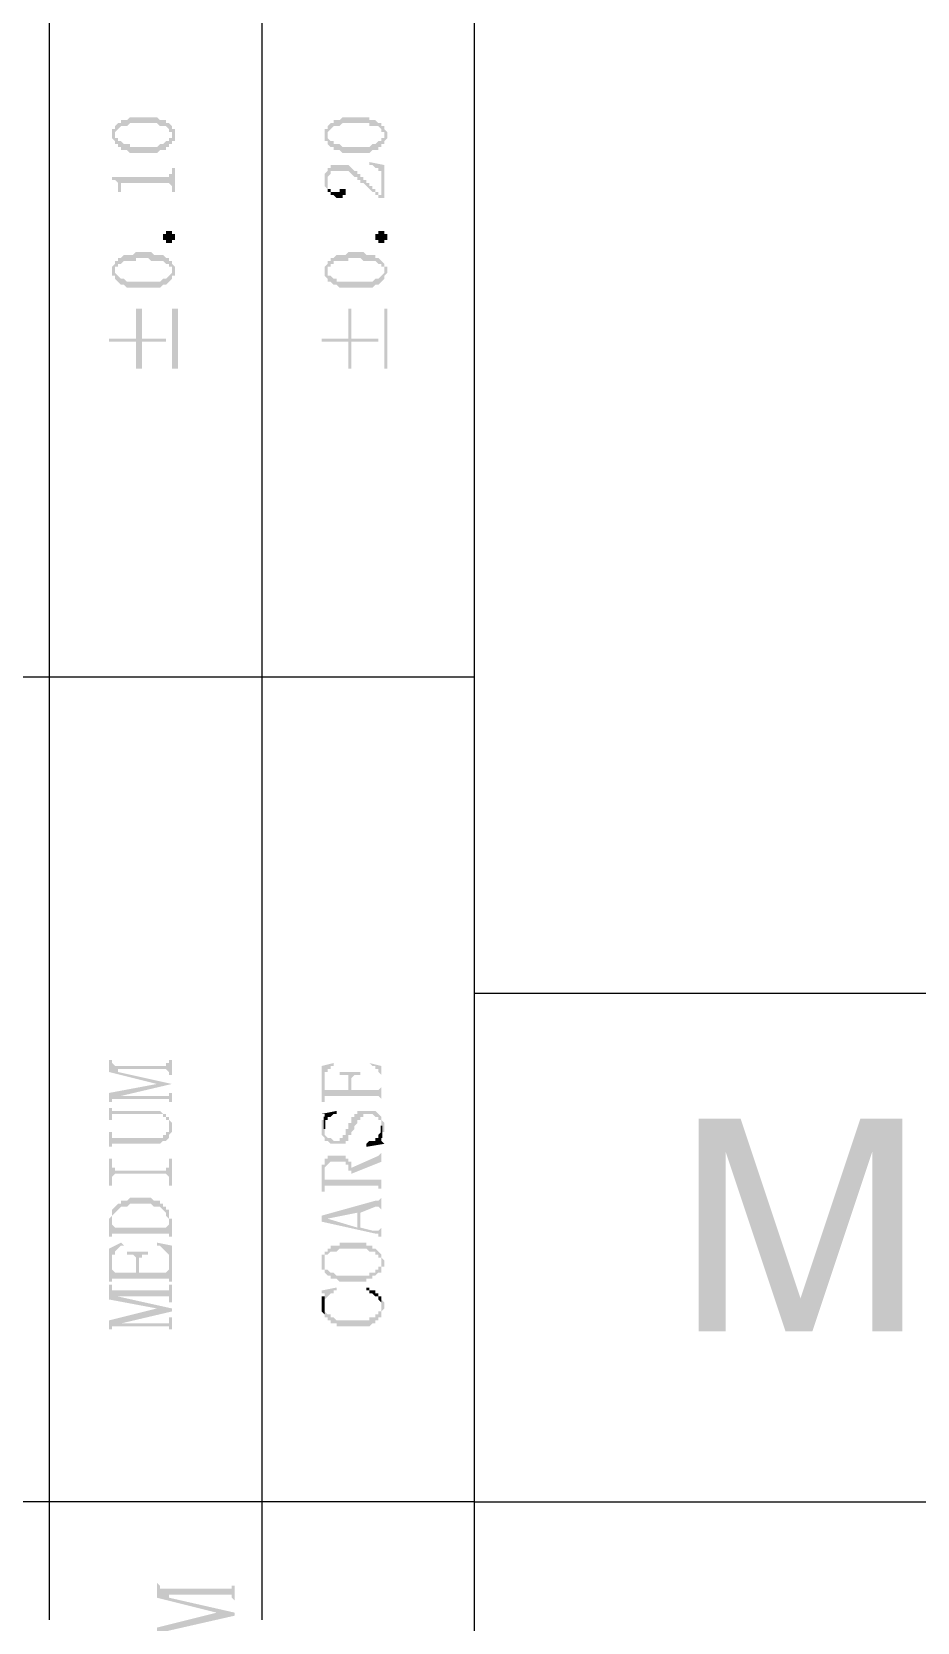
# Model space of a CAD drawing. Header units: millimetres. Extents: x 1448 to 2566, y 1057 to 1416.
# Drawn here: x 2158.98 to 2172.33, y 1144.11 to 1168.09 of the extents above; entities that cross this region are included whole.
import ezdxf

# ---------------------------------------------------------------- set-up
doc = ezdxf.new("R2010")
doc.units = ezdxf.units.MM

msp = doc.modelspace()

# ---------------------------------------------------------------- hatches: boundary and pattern name
at = {"transparency": 33554559}
for points in [[(2160.19101, 1166.53682), (2160.19101, 1166.49169), (2160.19101, 1166.49169), (2160.23614, 1166.44656), (2160.23614, 1166.40143), (2160.23614, 1166.53682), (2160.23614, 1166.58196), (2160.23614, 1166.58196), (2160.28127, 1166.62709), (2160.28127, 1166.62709), (2160.32641, 1166.67222), (2160.41667, 1166.67222), (2160.4618, 1166.71735), (2160.86799, 1166.71735), (2160.91312, 1166.67222), (2161.00339, 1166.67222), (2161.04852, 1166.62709), (2161.04852, 1166.58196), (2161.09365, 1166.58196), (2161.09365, 1166.53682), (2161.09365, 1166.67222), (2161.09365, 1166.67222), (2161.04852, 1166.71735), (2161.00339, 1166.71735), (2161.00339, 1166.76248), (2160.91312, 1166.76248), (2160.86799, 1166.80762), (2160.4618, 1166.80762), (2160.41667, 1166.76248), (2160.32641, 1166.76248), (2160.32641, 1166.71735), (2160.28127, 1166.71735), (2160.23614, 1166.67222), (2160.23614, 1166.62709), (2160.19101, 1166.62709), (2160.19101, 1166.58196), (2160.19101, 1166.58196)], [(2160.23614, 1166.40143), (2160.28127, 1166.40143), (2160.28127, 1166.3563), (2160.32641, 1166.3563), (2160.32641, 1166.31116), (2160.41667, 1166.31116), (2160.4618, 1166.26603), (2160.86799, 1166.26603), (2160.91312, 1166.31116), (2161.00339, 1166.31116), (2161.00339, 1166.3563), (2161.04852, 1166.3563), (2161.04852, 1166.40143), (2161.09365, 1166.40143), (2161.09365, 1166.44656), (2161.13878, 1166.44656), (2161.13878, 1166.49169), (2161.13878, 1166.53682), (2161.13878, 1166.58196), (2161.13878, 1166.62709), (2161.09365, 1166.62709), (2161.09365, 1166.67222), (2161.09365, 1166.53682), (2161.09365, 1166.49169), (2161.04852, 1166.49169), (2161.04852, 1166.44656), (2161.00339, 1166.44656), (2160.95826, 1166.40143), (2160.91312, 1166.40143), (2160.86799, 1166.3563), (2160.4618, 1166.3563), (2160.4618, 1166.40143), (2160.37154, 1166.40143), (2160.32641, 1166.44656), (2160.28127, 1166.44656), (2160.28127, 1166.49169), (2160.23614, 1166.49169), (2160.23614, 1166.53682), (2160.23614, 1166.53682)], [(2163.39539, 1166.53682), (2163.39539, 1166.49169), (2163.39539, 1166.44656), (2163.44053, 1166.44656), (2163.44053, 1166.40143), (2163.44053, 1166.53682), (2163.44053, 1166.58196), (2163.44053, 1166.58196), (2163.48566, 1166.62709), (2163.48566, 1166.62709), (2163.53079, 1166.67222), (2163.62105, 1166.67222), (2163.66619, 1166.71735), (2164.07238, 1166.71735), (2164.07238, 1166.67222), (2164.20777, 1166.67222), (2164.2529, 1166.62709), (2164.2529, 1166.58196), (2164.29804, 1166.58196), (2164.29804, 1166.53682), (2164.29804, 1166.67222), (2164.2529, 1166.67222), (2164.2529, 1166.71735), (2164.20777, 1166.71735), (2164.16264, 1166.76248), (2164.07238, 1166.76248), (2164.07238, 1166.80762), (2163.66619, 1166.80762), (2163.62105, 1166.76248), (2163.53079, 1166.76248), (2163.53079, 1166.71735), (2163.48566, 1166.71735), (2163.44053, 1166.67222), (2163.44053, 1166.62709), (2163.39539, 1166.62709), (2163.39539, 1166.58196), (2163.39539, 1166.58196)], [(2163.44053, 1166.40143), (2163.44053, 1166.40143), (2163.48566, 1166.3563), (2163.53079, 1166.3563), (2163.53079, 1166.31116), (2163.62105, 1166.31116), (2163.66619, 1166.26603), (2164.07238, 1166.26603), (2164.11751, 1166.31116), (2164.20777, 1166.31116), (2164.20777, 1166.3563), (2164.2529, 1166.3563), (2164.2529, 1166.40143), (2164.29804, 1166.40143), (2164.29804, 1166.44656), (2164.29804, 1166.44656), (2164.34317, 1166.49169), (2164.34317, 1166.53682), (2164.34317, 1166.58196), (2164.34317, 1166.58196), (2164.29804, 1166.62709), (2164.29804, 1166.67222), (2164.29804, 1166.53682), (2164.29804, 1166.49169), (2164.2529, 1166.49169), (2164.2529, 1166.44656), (2164.20777, 1166.44656), (2164.16264, 1166.40143), (2164.11751, 1166.40143), (2164.07238, 1166.3563), (2163.66619, 1166.3563), (2163.62105, 1166.40143), (2163.53079, 1166.40143), (2163.53079, 1166.44656), (2163.48566, 1166.44656), (2163.44053, 1166.49169), (2163.44053, 1166.53682), (2163.44053, 1166.53682)], [(2160.19101, 1165.90497), (2160.19101, 1165.85984), (2160.23614, 1165.85984), (2160.28127, 1165.81471), (2160.28127, 1165.76958), (2160.28127, 1165.67931), (2160.32641, 1165.67931), (2160.32641, 1165.76958), (2160.32641, 1165.81471), (2161.04852, 1165.81471), (2161.09365, 1165.76958), (2161.09365, 1165.67931), (2161.13878, 1165.67931), (2161.13878, 1166.04037), (2161.09365, 1166.04037), (2161.09365, 1165.99524), (2161.09365, 1165.95011), (2161.04852, 1165.95011), (2161.04852, 1165.90497), (2161.00339, 1165.90497)], [(2163.39539, 1165.85984), (2163.39539, 1165.81471), (2163.39539, 1165.76958), (2163.39539, 1165.76958), (2163.44053, 1165.72444), (2163.44053, 1165.85984), (2163.44053, 1165.90497), (2163.44053, 1165.90497), (2163.48566, 1165.95011), (2163.48566, 1165.99524), (2163.75645, 1165.99524), (2163.80158, 1165.95011), (2163.80158, 1165.95011), (2163.84672, 1165.90497), (2163.89185, 1165.90497), (2163.89185, 1165.85984), (2163.93698, 1165.85984), (2163.93698, 1165.81471), (2163.98211, 1165.81471), (2164.02724, 1165.76958), (2164.02724, 1165.76958), (2164.07238, 1165.72444), (2164.07238, 1165.72444), (2164.11751, 1165.67931), (2164.16264, 1165.67931), (2164.16264, 1165.63418), (2164.20777, 1165.63418), (2164.20777, 1165.58905), (2164.2529, 1165.58905), (2164.2529, 1165.63418), (2164.20777, 1165.63418), (2164.20777, 1165.67931), (2164.16264, 1165.67931), (2164.16264, 1165.72444), (2164.11751, 1165.72444), (2164.11751, 1165.76958), (2164.07238, 1165.76958), (2164.07238, 1165.81471), (2164.02724, 1165.81471), (2164.02724, 1165.85984), (2163.98211, 1165.85984), (2163.98211, 1165.90497), (2163.93698, 1165.90497), (2163.93698, 1165.95011), (2163.89185, 1165.95011), (2163.89185, 1165.99524), (2163.84672, 1165.99524), (2163.80158, 1166.04037), (2163.80158, 1166.04037), (2163.75645, 1166.0855), (2163.48566, 1166.0855), (2163.48566, 1166.04037), (2163.44053, 1166.04037), (2163.44053, 1165.99524), (2163.44053, 1165.99524), (2163.39539, 1165.95011), (2163.39539, 1165.90497), (2163.39539, 1165.90497)], [(2164.07238, 1166.13063), (2164.07238, 1166.0855), (2164.11751, 1166.0855), (2164.16264, 1166.04037), (2164.20777, 1166.04037), (2164.20777, 1165.99524), (2164.2529, 1165.99524), (2164.2529, 1165.58905), (2164.29804, 1165.58905), (2164.29804, 1166.0855)], [(2163.44053, 1165.72444), (2163.44053, 1165.67931), (2163.48566, 1165.67931), (2163.48566, 1165.63418), (2163.53079, 1165.63418), (2163.57592, 1165.58905), (2163.66619, 1165.58905), (2163.66619, 1165.63418), (2163.71132, 1165.63418), (2163.71132, 1165.67931), (2163.71132, 1165.72444), (2163.62105, 1165.72444), (2163.62105, 1165.67931), (2163.48566, 1165.67931), (2163.48566, 1165.72444), (2163.44053, 1165.72444), (2163.44053, 1165.76958), (2163.44053, 1165.81471), (2163.44053, 1165.81471)], [(2161.13878, 1165.00233), (2161.13878, 1164.9572), (2161.09365, 1164.9572), (2161.09365, 1164.91207), (2161.00339, 1164.91207), (2161.00339, 1164.9572), (2160.95826, 1164.9572), (2160.95826, 1165.00233), (2160.95826, 1165.04746), (2161.00339, 1165.04746), (2161.00339, 1165.09259), (2161.09365, 1165.09259), (2161.09365, 1165.04746), (2161.13878, 1165.04746), (2161.13878, 1165.00233)], [(2164.34317, 1165.00233), (2164.34317, 1164.9572), (2164.29804, 1164.9572), (2164.29804, 1164.91207), (2164.20777, 1164.91207), (2164.20777, 1164.9572), (2164.16264, 1164.9572), (2164.16264, 1165.00233), (2164.16264, 1165.04746), (2164.20777, 1165.04746), (2164.20777, 1165.09259), (2164.29804, 1165.09259), (2164.29804, 1165.04746), (2164.34317, 1165.04746), (2164.34317, 1165.00233)], [(2160.19101, 1164.50588), (2160.19101, 1164.46074), (2160.19101, 1164.41561), (2160.23614, 1164.41561), (2160.23614, 1164.37048), (2160.23614, 1164.50588), (2160.23614, 1164.55101), (2160.28127, 1164.55101), (2160.28127, 1164.59614), (2160.32641, 1164.59614), (2160.37154, 1164.64127), (2160.55207, 1164.64127), (2160.55207, 1164.68641), (2160.7326, 1164.68641), (2160.77773, 1164.64127), (2160.95826, 1164.64127), (2161.00339, 1164.59614), (2161.04852, 1164.59614), (2161.04852, 1164.55101), (2161.09365, 1164.55101), (2161.09365, 1164.50588), (2161.09365, 1164.64127), (2161.04852, 1164.64127), (2161.04852, 1164.68641), (2161.00339, 1164.68641), (2160.95826, 1164.73154), (2160.82286, 1164.73154), (2160.77773, 1164.77667), (2160.55207, 1164.77667), (2160.50693, 1164.73154), (2160.37154, 1164.73154), (2160.32641, 1164.68641), (2160.28127, 1164.68641), (2160.28127, 1164.64127), (2160.23614, 1164.64127), (2160.23614, 1164.59614), (2160.23614, 1164.59614), (2160.19101, 1164.55101)], [(2163.39539, 1164.50588), (2163.39539, 1164.46074), (2163.39539, 1164.41561), (2163.39539, 1164.41561), (2163.44053, 1164.37048), (2163.44053, 1164.50588), (2163.44053, 1164.55101), (2163.48566, 1164.55101), (2163.48566, 1164.59614), (2163.53079, 1164.59614), (2163.53079, 1164.64127), (2163.75645, 1164.64127), (2163.75645, 1164.68641), (2163.93698, 1164.68641), (2163.98211, 1164.64127), (2164.16264, 1164.64127), (2164.20777, 1164.59614), (2164.2529, 1164.59614), (2164.2529, 1164.55101), (2164.29804, 1164.55101), (2164.29804, 1164.50588), (2164.29804, 1164.59614), (2164.2529, 1164.64127), (2164.2529, 1164.64127), (2164.20777, 1164.68641), (2164.16264, 1164.68641), (2164.16264, 1164.73154), (2164.02724, 1164.73154), (2163.98211, 1164.77667), (2163.75645, 1164.77667), (2163.71132, 1164.73154), (2163.57592, 1164.73154), (2163.53079, 1164.68641), (2163.48566, 1164.68641), (2163.48566, 1164.64127), (2163.44053, 1164.64127), (2163.44053, 1164.59614), (2163.44053, 1164.59614), (2163.39539, 1164.55101)], [(2160.23614, 1164.37048), (2160.28127, 1164.32535), (2160.28127, 1164.32535), (2160.32641, 1164.28022), (2160.37154, 1164.28022), (2160.41667, 1164.23508), (2160.91312, 1164.23508), (2160.95826, 1164.28022), (2161.00339, 1164.28022), (2161.04852, 1164.32535), (2161.04852, 1164.32535), (2161.09365, 1164.37048), (2161.09365, 1164.41561), (2161.13878, 1164.41561), (2161.13878, 1164.46074), (2161.13878, 1164.50588), (2161.13878, 1164.55101), (2161.13878, 1164.55101), (2161.09365, 1164.59614), (2161.09365, 1164.46074), (2161.09365, 1164.46074), (2161.04852, 1164.41561), (2161.04852, 1164.41561), (2161.00339, 1164.37048), (2160.95826, 1164.37048), (2160.91312, 1164.32535), (2160.41667, 1164.32535), (2160.37154, 1164.37048), (2160.32641, 1164.37048), (2160.28127, 1164.41561), (2160.28127, 1164.41561), (2160.23614, 1164.46074), (2160.23614, 1164.50588)], [(2163.44053, 1164.37048), (2163.44053, 1164.32535), (2163.48566, 1164.32535), (2163.53079, 1164.28022), (2163.57592, 1164.28022), (2163.62105, 1164.23508), (2164.11751, 1164.23508), (2164.16264, 1164.28022), (2164.20777, 1164.28022), (2164.2529, 1164.32535), (2164.2529, 1164.32535), (2164.29804, 1164.37048), (2164.29804, 1164.41561), (2164.29804, 1164.41561), (2164.34317, 1164.46074), (2164.34317, 1164.50588), (2164.34317, 1164.55101), (2164.29804, 1164.55101), (2164.29804, 1164.59614), (2164.29804, 1164.46074), (2164.29804, 1164.46074), (2164.2529, 1164.41561), (2164.2529, 1164.41561), (2164.20777, 1164.37048), (2164.16264, 1164.37048), (2164.11751, 1164.32535), (2163.57592, 1164.32535), (2163.57592, 1164.37048), (2163.53079, 1164.37048), (2163.48566, 1164.41561), (2163.44053, 1164.41561), (2163.44053, 1164.46074), (2163.44053, 1164.50588)], [(2160.14588, 1163.46784), (2160.14588, 1163.4227), (2160.55207, 1163.4227), (2160.55207, 1163.01651), (2160.64233, 1163.01651), (2160.64233, 1163.4227), (2161.00339, 1163.4227), (2161.00339, 1163.46784), (2160.64233, 1163.46784), (2160.64233, 1163.91916), (2160.55207, 1163.91916), (2160.55207, 1163.46784)], [(2161.18392, 1163.01651), (2161.18392, 1163.91916), (2161.09365, 1163.91916), (2161.09365, 1163.01651)], [(2163.35026, 1163.46784), (2163.35026, 1163.4227), (2163.75645, 1163.4227), (2163.75645, 1163.01651), (2163.80158, 1163.01651), (2163.80158, 1163.4227), (2164.20777, 1163.4227), (2164.20777, 1163.46784), (2163.80158, 1163.46784), (2163.80158, 1163.91916), (2163.75645, 1163.91916), (2163.75645, 1163.46784)], [(2164.34317, 1163.01651), (2164.34317, 1163.91916), (2164.29804, 1163.91916), (2164.29804, 1163.01651)], [(2160.14588, 1152.59098), (2160.14588, 1152.41045), (2160.86799, 1152.22993), (2161.09365, 1152.22993), (2160.28127, 1152.41045), (2160.28127, 1152.45559), (2160.23614, 1152.50072), (2160.23614, 1152.50072), (2160.19101, 1152.54585), (2160.19101, 1152.59098), (2160.19101, 1152.59098)], [(2160.23614, 1152.50072), (2160.28127, 1152.45559), (2161.00339, 1152.45559), (2161.04852, 1152.41045), (2161.04852, 1152.36532), (2161.09365, 1152.36532), (2161.09365, 1152.59098), (2161.04852, 1152.59098), (2161.04852, 1152.54585), (2161.00339, 1152.54585), (2161.00339, 1152.50072)], [(2163.35026, 1152.50072), (2163.35026, 1151.95913), (2163.39539, 1151.95913), (2163.39539, 1152.32019), (2163.39539, 1152.36532), (2163.39539, 1152.41045), (2163.44053, 1152.41045), (2163.44053, 1152.45559), (2163.48566, 1152.45559), (2163.48566, 1152.50072), (2163.53079, 1152.50072), (2163.53079, 1152.54585)], [(2164.07238, 1152.54585), (2164.07238, 1152.54585), (2164.11751, 1152.50072), (2164.16264, 1152.50072), (2164.16264, 1152.45559), (2164.20777, 1152.45559), (2164.20777, 1152.41045), (2164.20777, 1152.41045), (2164.2529, 1152.36532), (2164.2529, 1152.32019), (2164.2529, 1151.95913), (2164.2529, 1152.50072)], [(2163.39539, 1152.00426), (2163.39539, 1152.0494), (2164.20777, 1152.0494), (2164.2529, 1152.00426), (2164.2529, 1152.18479), (2164.2529, 1152.18479), (2164.20777, 1152.13966), (2163.80158, 1152.13966), (2163.80158, 1152.27506), (2163.75645, 1152.13966), (2163.39539, 1152.13966), (2163.39539, 1152.32019)], [(2163.62105, 1152.41045), (2163.62105, 1152.36532), (2163.75645, 1152.36532), (2163.75645, 1152.32019), (2163.75645, 1152.13966), (2163.80158, 1152.27506), (2163.80158, 1152.32019), (2163.80158, 1152.32019), (2163.84672, 1152.36532), (2163.93698, 1152.36532), (2163.93698, 1152.41045)], [(2160.14588, 1152.09453), (2160.14588, 1151.95913), (2160.19101, 1151.95913), (2160.19101, 1152.00426), (2160.23614, 1152.00426), (2160.32641, 1152.0494), (2161.09365, 1152.22993), (2160.86799, 1152.22993)], [(2160.23614, 1152.00426), (2161.04852, 1152.00426), (2161.04852, 1151.95913), (2161.09365, 1151.95913), (2161.09365, 1152.09453), (2161.04852, 1152.09453), (2161.04852, 1152.0494), (2160.32641, 1152.0494)], [(2160.14588, 1151.86887), (2160.14588, 1151.68834), (2160.19101, 1151.68834), (2160.19101, 1151.73347), (2160.19101, 1151.7786), (2160.95826, 1151.7786), (2160.95826, 1151.73347), (2161.00339, 1151.73347), (2161.00339, 1151.68834), (2161.04852, 1151.68834), (2161.04852, 1151.59808), (2161.04852, 1151.73347), (2161.00339, 1151.73347), (2161.00339, 1151.7786), (2160.95826, 1151.7786), (2160.91312, 1151.82374), (2160.19101, 1151.82374), (2160.19101, 1151.86887), (2160.19101, 1151.86887)], [(2163.35026, 1151.55294), (2163.35026, 1151.46268), (2163.35026, 1151.46268), (2163.39539, 1151.41755), (2163.39539, 1151.37241), (2163.44053, 1151.37241), (2163.48566, 1151.32728), (2163.71132, 1151.32728), (2163.71132, 1151.37241), (2163.75645, 1151.37241), (2163.75645, 1151.41755), (2163.75645, 1151.46268), (2163.80158, 1151.46268), (2163.80158, 1151.50781), (2163.80158, 1151.50781), (2163.84672, 1151.55294), (2163.84672, 1151.59808), (2163.84672, 1151.59808), (2163.89185, 1151.64321), (2163.89185, 1151.68834), (2163.93698, 1151.68834), (2163.93698, 1151.73347), (2163.98211, 1151.73347), (2163.98211, 1151.7786), (2164.11751, 1151.7786), (2164.16264, 1151.73347), (2164.20777, 1151.73347), (2164.20777, 1151.68834), (2164.2529, 1151.68834), (2164.2529, 1151.59808), (2164.2529, 1151.46268), (2164.2529, 1151.50781), (2164.29804, 1151.50781), (2164.29804, 1151.59808), (2164.29804, 1151.64321), (2164.2529, 1151.68834), (2164.2529, 1151.73347), (2164.2529, 1151.73347), (2164.20777, 1151.7786), (2164.20777, 1151.7786), (2164.16264, 1151.82374), (2163.89185, 1151.82374), (2163.89185, 1151.7786), (2163.84672, 1151.7786), (2163.84672, 1151.73347), (2163.80158, 1151.73347), (2163.80158, 1151.64321), (2163.75645, 1151.64321), (2163.75645, 1151.55294), (2163.71132, 1151.55294), (2163.71132, 1151.46268), (2163.66619, 1151.46268), (2163.66619, 1151.41755), (2163.62105, 1151.41755), (2163.62105, 1151.37241), (2163.53079, 1151.37241), (2163.48566, 1151.41755), (2163.44053, 1151.41755), (2163.39539, 1151.46268), (2163.39539, 1151.50781), (2163.39539, 1151.68834), (2163.35026, 1151.68834), (2163.35026, 1151.64321), (2163.35026, 1151.59808)], [(2163.35026, 1151.7786), (2163.39539, 1151.7786), (2163.39539, 1151.59808), (2163.39539, 1151.68834), (2163.44053, 1151.68834), (2163.44053, 1151.73347), (2163.48566, 1151.73347), (2163.53079, 1151.7786), (2163.57592, 1151.7786), (2163.57592, 1151.82374)], [(2160.14588, 1151.50781), (2160.14588, 1151.28215), (2160.19101, 1151.28215), (2160.19101, 1151.32728), (2160.91312, 1151.32728), (2160.95826, 1151.37241), (2161.00339, 1151.37241), (2161.04852, 1151.41755), (2161.04852, 1151.46268), (2161.04852, 1151.46268), (2161.09365, 1151.50781), (2161.09365, 1151.59808), (2161.09365, 1151.64321), (2161.09365, 1151.64321), (2161.04852, 1151.68834), (2161.04852, 1151.55294), (2161.04852, 1151.50781), (2161.00339, 1151.50781), (2161.00339, 1151.46268), (2160.95826, 1151.46268), (2160.95826, 1151.41755), (2160.19101, 1151.41755), (2160.19101, 1151.46268), (2160.19101, 1151.50781)], [(2164.02724, 1151.32728), (2164.02724, 1151.28215), (2164.29804, 1151.32728), (2164.2529, 1151.37241), (2164.2529, 1151.55294), (2164.2529, 1151.50781), (2164.20777, 1151.46268), (2164.20777, 1151.41755), (2164.16264, 1151.41755), (2164.16264, 1151.37241), (2164.07238, 1151.37241)], [(2169.66877, 1151.70497), (2169.03691, 1151.70497), (2169.03691, 1148.50059), (2169.4431, 1148.50059), (2169.4431, 1151.20852)], [(2169.66877, 1151.70497), (2169.4431, 1151.20852), (2170.34575, 1148.50059), (2170.57141, 1148.99704)], [(2172.1059, 1151.70497), (2171.47405, 1151.70497), (2170.57141, 1148.99704), (2170.34575, 1148.50059), (2170.75194, 1148.50059), (2171.65458, 1151.20852), (2171.65458, 1151.20852)], [(2172.1059, 1151.70497), (2171.65458, 1151.20852), (2171.65458, 1148.50059), (2172.1059, 1148.50059)], [(2160.14588, 1151.10162), (2160.14588, 1150.69543), (2160.19101, 1150.69543), (2160.19101, 1150.83083), (2160.19101, 1150.83083), (2160.23614, 1150.87596), (2161.00339, 1150.87596), (2161.04852, 1150.83083), (2161.04852, 1150.69543), (2161.09365, 1150.69543), (2161.09365, 1151.10162), (2161.04852, 1151.10162), (2161.04852, 1150.96622), (2161.00339, 1150.96622), (2161.00339, 1150.92109), (2160.23614, 1150.92109), (2160.23614, 1150.96622), (2160.19101, 1150.96622), (2160.19101, 1151.10162)], [(2163.35026, 1150.92109), (2163.35026, 1150.60517), (2163.39539, 1150.60517), (2163.39539, 1150.92109), (2163.39539, 1150.96622), (2163.39539, 1150.96622), (2163.44053, 1151.01136), (2163.44053, 1151.01136), (2163.48566, 1151.05649), (2163.71132, 1151.05649), (2163.71132, 1151.01136), (2163.75645, 1151.01136), (2163.75645, 1150.96622), (2163.75645, 1150.92109), (2163.80158, 1150.92109), (2163.80158, 1150.7857), (2163.80158, 1151.05649), (2163.75645, 1151.05649), (2163.75645, 1151.10162), (2163.71132, 1151.10162), (2163.71132, 1151.14675), (2163.44053, 1151.14675), (2163.44053, 1151.10162), (2163.39539, 1151.10162), (2163.39539, 1151.05649), (2163.39539, 1151.01136), (2163.35026, 1151.01136)], [(2163.39539, 1150.6503), (2163.39539, 1150.69543), (2164.20777, 1150.69543), (2164.20777, 1150.6503), (2164.2529, 1150.6503), (2164.2529, 1150.60517), (2164.2529, 1150.83083), (2164.2529, 1150.7857), (2163.80158, 1150.7857), (2163.80158, 1150.96622), (2163.80158, 1151.05649), (2163.80158, 1150.7857), (2163.39539, 1150.7857), (2163.39539, 1150.87596)], [(2163.80158, 1150.96622), (2163.80158, 1150.87596), (2164.2529, 1151.05649), (2164.2529, 1151.23702), (2164.2529, 1151.19189), (2164.2529, 1151.19189), (2164.20777, 1151.14675), (2164.20777, 1151.14675)], [(2160.14588, 1150.15385), (2160.14588, 1149.92818), (2160.19101, 1149.92818), (2160.19101, 1150.15385), (2160.19101, 1150.19898), (2160.19101, 1150.24411), (2160.23614, 1150.28924), (2160.23614, 1150.28924), (2160.28127, 1150.33437), (2160.28127, 1150.33437), (2160.32641, 1150.37951), (2160.41667, 1150.37951), (2160.4618, 1150.42464), (2160.77773, 1150.42464), (2160.82286, 1150.37951), (2160.91312, 1150.37951), (2160.95826, 1150.33437), (2160.95826, 1150.33437), (2161.00339, 1150.28924), (2161.00339, 1150.24411), (2161.00339, 1150.24411), (2161.04852, 1150.19898), (2161.04852, 1150.15385), (2161.04852, 1149.92818), (2161.09365, 1149.92818), (2161.09365, 1150.15385), (2161.09365, 1150.19898), (2161.04852, 1150.19898), (2161.04852, 1150.28924), (2161.04852, 1150.33437), (2161.00339, 1150.33437), (2161.00339, 1150.37951), (2160.95826, 1150.37951), (2160.95826, 1150.42464), (2160.91312, 1150.42464), (2160.91312, 1150.46977), (2160.82286, 1150.46977), (2160.77773, 1150.5149), (2160.4618, 1150.5149), (2160.41667, 1150.46977), (2160.32641, 1150.46977), (2160.32641, 1150.42464), (2160.28127, 1150.42464), (2160.23614, 1150.37951), (2160.23614, 1150.37951), (2160.19101, 1150.33437), (2160.19101, 1150.24411), (2160.19101, 1150.24411), (2160.14588, 1150.19898), (2160.14588, 1150.19898)], [(2163.35026, 1150.24411), (2163.35026, 1150.15385), (2163.44053, 1150.19898), (2163.89185, 1150.28924), (2163.89185, 1150.06358), (2163.93698, 1150.28924), (2164.16264, 1150.37951), (2164.20777, 1150.37951), (2164.2529, 1150.33437), (2164.2529, 1150.28924), (2164.2529, 1150.5149), (2164.2529, 1150.5149), (2164.20777, 1150.46977), (2164.16264, 1150.46977)], [(2160.19101, 1149.92818), (2160.19101, 1149.97332), (2161.04852, 1149.97332), (2161.04852, 1149.92818), (2161.04852, 1150.15385), (2161.04852, 1150.10871), (2161.04852, 1150.10871), (2161.00339, 1150.06358), (2160.23614, 1150.06358), (2160.19101, 1150.10871), (2160.19101, 1150.15385)], [(2163.35026, 1150.15385), (2164.16264, 1149.97332), (2164.20777, 1149.97332), (2164.20777, 1149.92818), (2164.2529, 1149.92818), (2164.2529, 1149.88305), (2164.2529, 1150.06358), (2164.2529, 1150.06358), (2164.20777, 1150.01845), (2164.11751, 1150.01845), (2163.93698, 1150.06358), (2163.93698, 1150.28924), (2163.89185, 1150.06358), (2163.44053, 1150.19898), (2163.44053, 1150.19898)], [(2160.14588, 1149.74766), (2160.14588, 1149.2512), (2160.19101, 1149.2512), (2160.19101, 1149.61226), (2160.19101, 1149.65739), (2160.23614, 1149.65739), (2160.23614, 1149.70252), (2160.23614, 1149.70252), (2160.28127, 1149.74766), (2160.28127, 1149.74766), (2160.32641, 1149.79279), (2160.37154, 1149.79279), (2160.32641, 1149.83792)], [(2160.41667, 1149.70252), (2160.41667, 1149.65739), (2160.50693, 1149.65739), (2160.55207, 1149.61226), (2160.55207, 1149.56713), (2160.55207, 1149.3866), (2160.5972, 1149.56713), (2160.5972, 1149.61226), (2160.64233, 1149.61226), (2160.64233, 1149.65739), (2160.7326, 1149.65739), (2160.7326, 1149.70252)], [(2160.86799, 1149.79279), (2160.91312, 1149.79279), (2160.95826, 1149.74766), (2160.95826, 1149.74766), (2161.00339, 1149.70252), (2161.00339, 1149.70252), (2161.04852, 1149.65739), (2161.04852, 1149.2512), (2161.09365, 1149.2512), (2161.09365, 1149.79279), (2160.86799, 1149.83792)], [(2163.35026, 1149.522), (2163.35026, 1149.47686), (2163.35026, 1149.43173), (2163.39539, 1149.43173), (2163.39539, 1149.3866), (2163.39539, 1149.3866), (2163.44053, 1149.34147), (2163.48566, 1149.34147), (2163.48566, 1149.29633), (2163.57592, 1149.29633), (2163.62105, 1149.2512), (2164.02724, 1149.2512), (2164.02724, 1149.29633), (2164.11751, 1149.29633), (2164.11751, 1149.34147), (2164.16264, 1149.34147), (2164.20777, 1149.3866), (2164.2529, 1149.3866), (2164.2529, 1149.43173), (2164.2529, 1149.47686), (2164.29804, 1149.47686), (2164.29804, 1149.522), (2164.29804, 1149.56713), (2164.29804, 1149.56713), (2164.2529, 1149.61226), (2164.2529, 1149.65739), (2164.2529, 1149.522), (2164.2529, 1149.47686), (2164.20777, 1149.47686), (2164.20777, 1149.43173), (2164.16264, 1149.43173), (2164.16264, 1149.3866), (2164.07238, 1149.3866), (2164.07238, 1149.34147), (2163.57592, 1149.34147), (2163.53079, 1149.3866), (2163.48566, 1149.3866), (2163.44053, 1149.43173), (2163.39539, 1149.43173), (2163.39539, 1149.47686), (2163.39539, 1149.522), (2163.39539, 1149.65739), (2163.35026, 1149.65739), (2163.35026, 1149.61226), (2163.35026, 1149.56713)], [(2163.39539, 1149.65739), (2163.39539, 1149.522), (2163.39539, 1149.61226), (2163.39539, 1149.65739), (2163.44053, 1149.65739), (2163.48566, 1149.70252), (2163.57592, 1149.70252), (2163.62105, 1149.74766), (2164.02724, 1149.74766), (2164.07238, 1149.70252), (2164.16264, 1149.70252), (2164.16264, 1149.65739), (2164.20777, 1149.65739), (2164.20777, 1149.61226), (2164.2529, 1149.61226), (2164.2529, 1149.56713), (2164.2529, 1149.522), (2164.2529, 1149.65739), (2164.2529, 1149.65739), (2164.20777, 1149.70252), (2164.20777, 1149.70252), (2164.16264, 1149.74766), (2164.11751, 1149.74766), (2164.11751, 1149.79279), (2164.02724, 1149.79279), (2164.02724, 1149.83792), (2163.62105, 1149.83792), (2163.62105, 1149.79279), (2163.48566, 1149.79279), (2163.48566, 1149.74766), (2163.44053, 1149.74766), (2163.44053, 1149.70252), (2163.39539, 1149.70252)], [(2160.19101, 1149.2512), (2160.19101, 1149.29633), (2161.04852, 1149.29633), (2161.04852, 1149.2512), (2161.04852, 1149.43173), (2161.04852, 1149.43173), (2161.00339, 1149.3866), (2160.5972, 1149.3866), (2160.5972, 1149.56713), (2160.55207, 1149.3866), (2160.23614, 1149.3866), (2160.19101, 1149.43173), (2160.19101, 1149.61226)], [(2160.14588, 1149.20607), (2160.14588, 1148.98041), (2160.86799, 1148.84501), (2160.86799, 1148.84501), (2161.09365, 1148.79988), (2161.09365, 1148.84501), (2160.28127, 1149.02554), (2160.28127, 1149.02554), (2160.23614, 1149.11581), (2160.19101, 1149.11581), (2160.19101, 1149.20607)], [(2160.23614, 1149.11581), (2160.28127, 1149.02554), (2161.04852, 1149.02554), (2161.04852, 1148.93528), (2161.09365, 1148.93528), (2161.09365, 1149.20607), (2161.04852, 1149.20607), (2161.04852, 1149.16094), (2161.04852, 1149.11581), (2161.00339, 1149.11581)], [(2163.35026, 1149.11581), (2163.35026, 1149.07067), (2163.39539, 1149.07067), (2163.39539, 1148.75475), (2163.39539, 1148.89014), (2163.39539, 1148.98041), (2163.39539, 1148.98041), (2163.44053, 1149.02554), (2163.44053, 1149.02554), (2163.48566, 1149.07067), (2163.53079, 1149.07067), (2163.53079, 1149.11581), (2163.57592, 1149.11581), (2163.57592, 1149.16094)], [(2164.02724, 1149.11581), (2164.07238, 1149.11581), (2164.07238, 1149.07067), (2164.11751, 1149.07067), (2164.16264, 1149.02554), (2164.20777, 1149.02554), (2164.20777, 1148.98041), (2164.20777, 1148.98041), (2164.2529, 1148.93528), (2164.2529, 1148.89014), (2164.2529, 1149.02554), (2164.20777, 1149.02554), (2164.20777, 1149.07067), (2164.16264, 1149.07067), (2164.16264, 1149.11581), (2164.07238, 1149.11581), (2164.07238, 1149.16094), (2164.02724, 1149.16094)], [(2163.35026, 1148.89014), (2163.35026, 1148.84501), (2163.35026, 1148.79988), (2163.35026, 1148.79988), (2163.39539, 1148.75475), (2163.39539, 1149.02554), (2163.35026, 1149.02554), (2163.35026, 1148.93528), (2163.35026, 1148.93528)], [(2163.39539, 1148.75475), (2163.39539, 1148.70962), (2163.44053, 1148.70962), (2163.44053, 1148.66448), (2163.48566, 1148.66448), (2163.48566, 1148.61935), (2163.57592, 1148.61935), (2163.57592, 1148.57422), (2164.07238, 1148.57422), (2164.11751, 1148.61935), (2164.16264, 1148.61935), (2164.16264, 1148.66448), (2164.20777, 1148.66448), (2164.20777, 1148.70962), (2164.2529, 1148.70962), (2164.2529, 1148.75475), (2164.2529, 1148.79988), (2164.29804, 1148.84501), (2164.29804, 1148.89014), (2164.29804, 1148.93528), (2164.2529, 1148.98041), (2164.2529, 1149.02554), (2164.2529, 1148.84501), (2164.2529, 1148.79988), (2164.20777, 1148.79988), (2164.20777, 1148.75475), (2164.16264, 1148.75475), (2164.16264, 1148.70962), (2164.07238, 1148.70962), (2164.07238, 1148.66448), (2163.57592, 1148.66448), (2163.53079, 1148.70962), (2163.48566, 1148.70962), (2163.48566, 1148.75475), (2163.44053, 1148.75475), (2163.39539, 1148.79988), (2163.39539, 1148.84501), (2163.39539, 1148.89014)], [(2160.14588, 1148.66448), (2160.14588, 1148.52909), (2160.19101, 1148.52909), (2160.19101, 1148.57422), (2160.23614, 1148.57422), (2160.32641, 1148.61935), (2161.09365, 1148.79988), (2160.86799, 1148.84501)], [(2160.23614, 1148.57422), (2161.04852, 1148.57422), (2161.04852, 1148.52909), (2161.09365, 1148.52909), (2161.09365, 1148.70962), (2161.04852, 1148.70962), (2161.04852, 1148.66448), (2161.04852, 1148.61935), (2160.32641, 1148.61935)], [(2160.86799, 1144.70948), (2160.86799, 1144.48382), (2161.77064, 1144.25816), (2161.77064, 1144.25816), (2162.04143, 1144.21303), (2162.04143, 1144.25816), (2161.04852, 1144.48382), (2161.04852, 1144.52895), (2160.95826, 1144.61922), (2160.91312, 1144.61922), (2160.91312, 1144.66435), (2160.91312, 1144.66435), (2160.86799, 1144.70948)], [(2160.95826, 1144.61922), (2161.04852, 1144.52895), (2161.9963, 1144.52895), (2161.9963, 1144.48382), (2161.9963, 1144.48382), (2162.04143, 1144.43869), (2162.04143, 1144.39356), (2162.04143, 1144.70948), (2162.04143, 1144.66435), (2161.9963, 1144.66435), (2161.9963, 1144.61922), (2161.95116, 1144.61922)], [(2160.86799, 1144.0325), (2160.86799, 1143.85197), (2160.86799, 1143.8971), (2160.91312, 1143.8971), (2160.91312, 1143.94224), (2160.95826, 1143.94224), (2161.04852, 1143.98737), (2162.04143, 1144.21303), (2161.77064, 1144.25816)]]:
    msp.add_hatch(color=256, dxfattribs=at).paths.add_polyline_path(points)

# ---------------------------------------------------------------- linework, layer by layer
for points in [[(2165.652, 1409.56132), (2165.652, 1122.82038)], [(2159.24323, 1237.16867), (2159.24323, 1144.15127)], [(2162.44762, 1237.16867), (2162.44762, 1144.15127)], [(2152.83447, 1158.3679), (2165.652, 1158.3679)], [(2165.652, 1153.60052), (2562.08988, 1153.60052)], [(2165.652, 1145.92805), (2152.83447, 1145.92805)], [(2165.652, 1145.92805), (2461.78243, 1145.92805)]]:
    msp.add_lwpolyline(points)
for points in [[(2163.39539, 1151.68834), (2163.39539, 1151.55294), (2163.39539, 1151.59808), (2163.39539, 1151.73347), (2163.39539, 1151.73347)], [(2164.2529, 1151.55294), (2164.2529, 1151.41755), (2164.2529, 1151.59808)]]:
    msp.add_lwpolyline(points, close=True)

doc.saveas('drawing.dxf')
